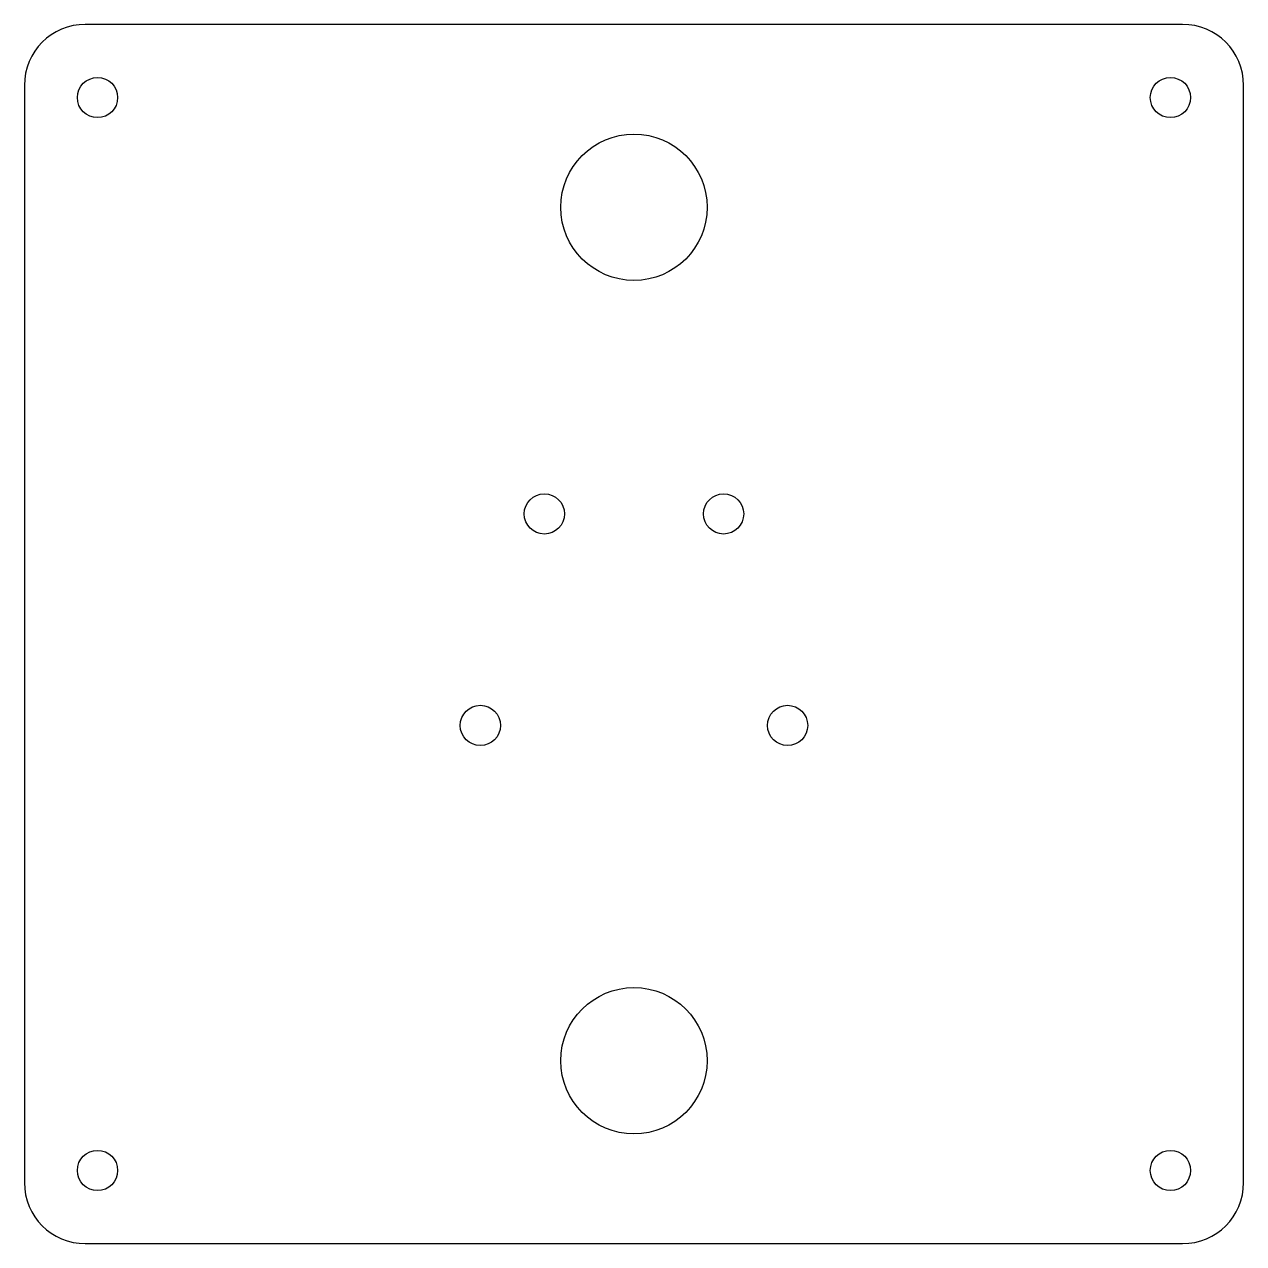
# Model space of a CAD drawing. Header units: millimetres. Extents: x 4 to 104, y 7 to 107.
import ezdxf

# ---------------------------------------------------------------- set-up
doc = ezdxf.new("R2010")
doc.units = ezdxf.units.MM
doc.layers.get('0').update_dxf_attribs({"linetype": 'CONTINUOUS'})

msp = doc.modelspace()

# ---------------------------------------------------------------- linework, layer by layer
msp.add_lwpolyline([(98.95, 7.22, 0.41421), (103.95, 12.22), (103.95, 102.22, 0.41421), (98.95, 107.22), (8.95, 107.22, 0.41421), (3.95, 102.22), (3.95, 12.22, 0.41421), (8.95, 7.22)], format="xyb", close=True)
for centre, radius in [((9.95, 101.22), 1.65), ((97.95, 101.22), 1.65), ((53.95, 92.22), 6), ((46.6, 67.07), 1.65), ((61.3, 67.07), 1.65), ((41.35, 49.72), 1.65), ((66.55, 49.72), 1.65), ((53.95, 22.22), 6), ((9.95, 13.22), 1.65), ((97.95, 13.22), 1.65)]:
    msp.add_circle(centre, radius)

doc.saveas('drawing.dxf')
